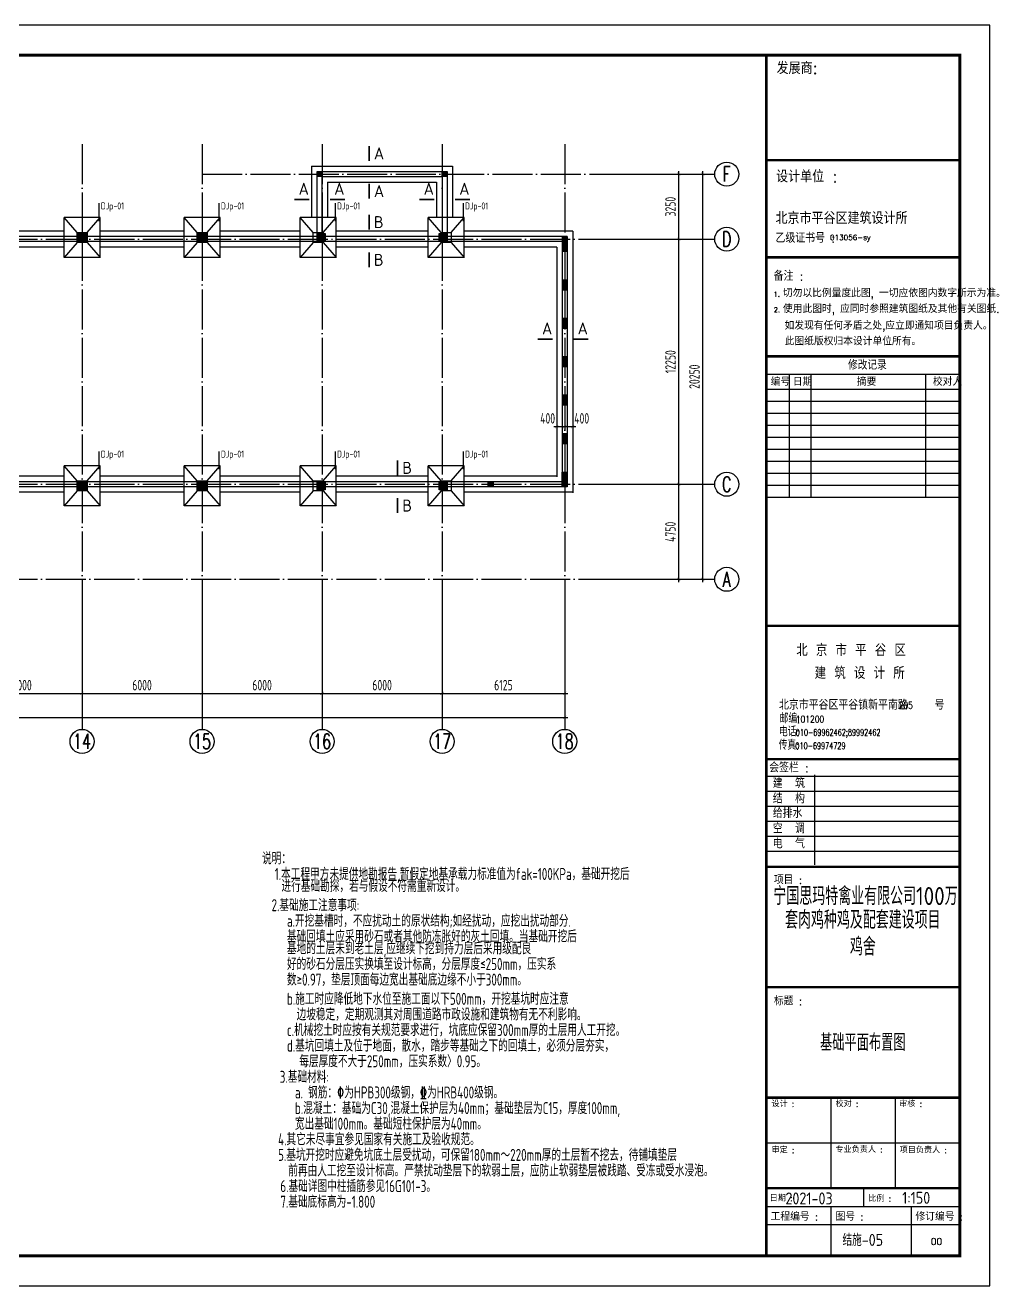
# Model space of a CAD drawing. Extents: x -159214 to 158333, y 7819 to 689505.
# Drawn here: x 110119 to 158333, y 322819 to 385819 of the extents above; entities that cross this region are included whole.
import ezdxf
from ezdxf.enums import TextEntityAlignment as Align

# ---------------------------------------------------------------- set-up
doc = ezdxf.new("R2010")
doc.units = 0
doc.header["$LTSCALE"] = 1000
doc.header["$PDMODE"] = 3
doc.linetypes.add('DOTE', pattern=[2.42, 2, -0.2, 0.02, -0.2])
doc.layers.get('0').update_dxf_attribs({"linetype": 'CONTINUOUS'})
doc.layers.get('Defpoints').update_dxf_attribs({"linetype": 'CONTINUOUS'})
for name, color, linetype in [('AXIS_TEXT', 3, 'CONTINUOUS'), ('d-一层结构平面', 4, 'CONTINUOUS'), ('d-轴线', 7, 'CONTINUOUS'), ('MOUNT', 3, 'CONTINUOUS'), ('PUB_DWGN', 7, 'CONTINUOUS'), ('PUB_TEXT', 7, 'CONTINUOUS'), ('PUB_TITLE', 4, 'CONTINUOUS'), ('TEXT', 7, 'CONTINUOUS'), ('邓-AXIS', 1, 'DOTE'), ('邓-AXIS_DIM', 3, 'CONTINUOUS'), ('邓-AXIS_NUM', 7, 'CONTINUOUS'), ('邓-BASE_SING', 7, 'CONTINUOUS'), ('邓-BASE_STR', 7, 'CONTINUOUS'), ('邓-BURY_NUM', 7, 'CONTINUOUS'), ('邓-COLU', 7, 'CONTINUOUS'), ('邓-COLU_HATCH', 8, 'CONTINUOUS'), ('邓-DIM', 3, 'CONTINUOUS'), ('邓-TEXT', 7, 'CONTINUOUS'), ('邓-THICK', 6, 'CONTINUOUS'), ('邓-WALL', 2, 'CONTINUOUS'), ('邓-WALL_BR', 2, 'CONTINUOUS')]:
    doc.layers.add(name, color=color, linetype=linetype)
doc.styles.add('-GBCBIGGBENOR', font='GBENOR.shx', dxfattribs={"bigfont": 'GBCBIG.shx'})
doc.styles.add('HZTXT', font='romans', dxfattribs={"bigfont": 'hztxt'})
doc.styles.add('title_font', font='GBENOR.shx', dxfattribs={"bigfont": 'GBCBIG.shx'})
doc.styles.add('TKHZ', font='simplex.shx', dxfattribs={"bigfont": 'hztxt.shx'})
doc.styles.add('TKHZ1', font='romant.shx', dxfattribs={"bigfont": 'hzst.shx'})
doc.styles.add('TSSD_Axis', font='complex.shx', dxfattribs={"width": 0.7, "bigfont": 'hztxt.shx'})
doc.styles.add('TSSD_Dimension', font='tssdeng.shx', dxfattribs={"width": 0.7, "bigfont": 'Hztxt.shx'})
doc.styles.add('TSSD_Label', font='tssdeng.shx', dxfattribs={"width": 0.7, "bigfont": 'Hztxt.shx'})
doc.styles.add('TSSD_NORM', font='tssdeng.shx', dxfattribs={"bigfont": 'hztxt.shx'})
doc.dimstyles.new('TSSD_150_150', dxfattribs={"dimtxt": 525, "dimasz": 150, "dimexe": 150, "dimexo": 375, "dimgap": 150, "dimtad": 1, "dimdec": 0, "dimzin": 0, "dimdsep": 46, "dimtxsty": 'TSSD_Dimension', "dimblk": 'ARCHTICK', "dimblk1": 'ARCHTICK', "dimblk2": 'ARCHTICK', "dimcen": 0, "dimdle": 150, "dimclrt": 7, "dimadec": 0, "dimazin": 0, "dimtfac": 1, "dimtdec": 0, "dimtix": 1, "dimtmove": 2, "dimatfit": 3, "dimfxl": 1, "dimtolj": 1, "dimtzin": 0, "dimarcsym": 0})

# ---------------------------------------------------------------- blocks, each defined once
blk = doc.blocks.new('结构A2+0.5')
at = {"layer": 'MOUNT', "color": 5, "linetype": 'Continuous'}
for p, q in [((122457, -61436), (122457, -1487)), ((122517, -61436), (122517, -1487)), ((122517, -6708), (132150, -6708)), ((122517, -6768), (132150, -6768)), ((122517, -11559), (132150, -11559)), ((122517, -11619), (132150, -11619)), ((122517, -16508), (132150, -16508)), ((122517, -16568), (132150, -16568)), ((122517, -29976), (132150, -29976)), ((122517, -30036), (132150, -30036)), ((122517, -36640), (132150, -36640)), ((122517, -36700), (132150, -36700)), ((122517, -42021), (132150, -42021)), ((122517, -42081), (132150, -42081)), ((132150, -48052), (122517, -48052)), ((132150, -48112), (122517, -48112)), ((132150, -53580), (122517, -53580)), ((132150, -53640), (122517, -53640)), ((132150, -58110), (122517, -58110)), ((132150, -58152), (122517, -58152)), ((132150, -59052), (122517, -59052))]:
    blk.add_line(p, q, dxfattribs=at)
at = {"layer": 'MOUNT', "color": 4, "linetype": 'Continuous'}
for p, q in [((122517, -17436), (132150, -17436)), ((122517, -18186), (132150, -18186))]:
    blk.add_line(p, q, dxfattribs=at)
at = {"layer": 'MOUNT', "color": 3, "linetype": 'Continuous'}
for p, q in [((123632, -23586), (123632, -17436)), ((124724, -23586), (124724, -17436)), ((130451, -23586), (130451, -17436)), ((122517, -18786), (132150, -18786)), ((122517, -19386), (132150, -19386)), ((122517, -19986), (132150, -19986)), ((122517, -20586), (132150, -20586)), ((122517, -21186), (132150, -21186)), ((122517, -21786), (132150, -21786)), ((122517, -22386), (132150, -22386)), ((122517, -22986), (132150, -22986)), ((122517, -23586), (132150, -23586))]:
    blk.add_line(p, q, dxfattribs=at)
at = {"layer": 'MOUNT', "color": 3}
for p, q in [((122517, -37531), (132150, -37531)), ((124888, -37471), (124888, -41961)), ((122517, -38281), (132150, -38281)), ((122517, -39031), (132150, -39031)), ((122517, -39781), (132150, -39781)), ((122517, -40531), (132150, -40531)), ((122517, -41281), (132150, -41281))]:
    blk.add_line(p, q, dxfattribs=at)
at = {"layer": 'MOUNT', "color": 2, "linetype": 'Continuous'}
for p, q in [((125728, -58110), (125728, -53640)), ((128939, -58110), (128939, -53640)), ((132150, -55875), (122517, -55875)), ((127334, -58152), (127334, -59052)), ((125728, -61436), (125728, -59052)), ((129740, -61436), (129740, -59052)), ((132150, -59960), (122517, -59960))]:
    blk.add_line(p, q, dxfattribs=at)
at = {"layer": 'PUB_TITLE'}
blk.add_lwpolyline([(0, -63000), (133650, -63000), (133650, 0), (0, 0)], close=True, dxfattribs=at)
at = {"layer": 'PUB_TITLE', "const_width": 150}
blk.add_lwpolyline([(3750, -61500), (132150, -61500), (132150, -1500), (3750, -1500)], close=True, dxfattribs=at)
at = {"layer": 'MOUNT', "color": 3, "style": 'TKHZ'}
for s, height, p in [('发展商:', 600, (122993, -2442)), ('设计单位 :', 600, (122971, -7856)), ('备注 :', 450, (122848, -12768)), ('切勿以比例量度此图, 一切应依图内数字所示为准。', 375, (123309, -13585)), ('1.', 240, (122848, -13569)), ('2.', 240, (122851, -14344)), ('使用此图时, 应同时参照建筑图纸及其他有关图纸.', 375, (123312, -14374)), (' 如发现有任何矛盾之处,应立即通知项目负责人。 ', 375, (123134, -15208)), (' 此图纸版权归本设计单位所有。', 375, (123140, -15990)), ('修改记录', 420, (126566, -17206)), ('编号', 375, (122698, -18014)), ('日期', 375, (123803, -18016)), ('摘要', 375, (127002, -18014)), ('校对人', 375, (130807, -18014)), ('北京市平谷区平谷镇新平南路    号', 450, (123113, -34203)), ('项目 :', 402.7, (122861, -42922)), ('标题 :', 402.7, (122861, -48981)), ('设计 :', 300, (122736, -54060)), ('校对 :', 300, (125943, -54060)), ('审核 :', 300, (129121, -54060)), ('审定 :', 300, (122743, -56368)), ('专业负责人 :', 300, (125934, -56341)), ('项目负责人 :', 300, (129146, -56368)), ('日期 :', 300, (122651, -58774)), ('比例 :', 300, (127574, -58792)), ('工程编号 :', 375, (122694, -59738)), ('图号 :', 375, (125944, -59738)), ('修订编号 :', 375, (129938, -59738))]:
    blk.add_text(s, height=height, dxfattribs=at).set_placement(p)
at = {"layer": 'MOUNT', "color": 2, "style": 'TKHZ'}
for s, height, p in [('北京市平谷区建筑设计所 ', 600, (122940, -9937)), ('会签栏 :', 450, (122620, -37336))]:
    blk.add_text(s, height=height, dxfattribs=at).set_placement(p)
at = {"layer": 'MOUNT', "color": 4}
for s, height, style, p in [('乙级证书号 :', 450, 'TKHZ', (122940, -10869)), ('013056-sy', 265.1, 'TKHZ', (125664, -10738)), ('北 京 市 平 谷 区', 600, 'TKHZ1', (123979, -31532)), ('建  筑', 450, 'TKHZ', (122802, -38117)), ('结  构', 450, 'TKHZ', (122802, -38885)), ('给排水', 450, 'TKHZ', (122802, -39615)), ('空  调', 450, 'TKHZ', (122802, -40380)), ('电  气', 450, 'TKHZ', (122802, -41135))]:
    blk.add_text(s, height=height, dxfattribs=dict(at, style=style)).set_placement(p)
at = {"layer": 'MOUNT', "color": 4, "style": 'TKHZ1'}
blk.add_text('建 筑 设 计 所', height=600, dxfattribs=at).set_placement((127147, -32670), align=Align.CENTER)
at = {"layer": 'MOUNT', "color": 3, "style": 'TKHZ'}
for s, height, width, p in [('205', 345, 0.8, (129095, -34162)), ('邮编:', 450, 0.72, (123148, -34880)), ('101200 ', 345, 0.8, (123955, -34853)), ('电话:', 450, 0.72, (123113, -35537)), ('010-69962462;89992462', 330, 0.72, (123950, -35507)), ('传真:', 450, 0.72, (123097, -36208)), ('010-69974729', 330, 0.72, (123933, -36179))]:
    blk.add_text(s, height=height, dxfattribs=dict(at, width=width)).set_placement(p)
at = {"layer": 'MOUNT', "color": 4, "style": 'HZTXT'}
blk.add_attdef('00', (130703, -60956), '', height=330, dxfattribs=at)
at = {"layer": 'PUB_DWGN', "style": 'title_font'}
blk.add_text('宁国思玛特禽业有限公司100万', height=900, dxfattribs=at).set_placement((122834, -43972))
for tag, height, p in [('工程名称1', 900, (127304, -45157)), ('工程名称2', 900, (127304, -46498)), ('图号', 600, (127304, -61007))]:
    blk.add_attdef(tag, text='', height=height, dxfattribs=at).set_placement(p, align=Align.CENTER)
at = {"layer": 'PUB_TEXT', "style": '-GBCBIGGBENOR'}
for tag, height, p in [('图名1', 849, (127304, -51263)), ('图名2', 849, (127373, -52205)), ('日期', 600, (124615, -58935)), ('比例', 600, (129973, -58904))]:
    blk.add_attdef(tag, text='', height=height, dxfattribs=at).set_placement(p, align=Align.CENTER)
blk = doc.blocks.new('ts_axno')
at = {"color": 0, "linetype": 'ByBlock', "lineweight": -2}
blk.add_circle((0, 0), 0.5, dxfattribs=at)
at = {"color": 0, "linetype": 'ByBlock', "lineweight": -2, "style": 'TSSD_Axis', "width": 0.7}
blk.add_attdef('A', text='', height=0.6, dxfattribs=at).set_placement((0, 0), align=Align.MIDDLE_CENTER)
blk = doc.blocks.new('_ArchTick')
at = {"color": 0, "linetype": 'ByBlock', "const_width": 0.1}
blk.add_lwpolyline([(-0.53, -0.53), (0.53, 0.53)], dxfattribs=at)
blk = doc.blocks.new('*D142')
at = {"layer": 'Defpoints', "color": 0}
for p in [(69325, -18500), (75325, -18500), (75325, -22700)]:
    blk.add_point(p, dxfattribs=at)
at = {"layer": '邓-AXIS_DIM', "color": 0, "lineweight": -2}
for p, q in [((69325, -18875), (69325, -22850)), ((75325, -18875), (75325, -22850)), ((69175, -22700), (75475, -22700))]:
    blk.add_line(p, q, dxfattribs=at)
at = {"layer": '邓-AXIS_DIM', "color": 0, "lineweight": -2, "xscale": 150, "yscale": 150, "zscale": 150, "rotation": 180}
blk.add_blockref('_ArchTick', (69325, -22700), dxfattribs=at)
at = {"layer": '邓-AXIS_DIM', "color": 0, "lineweight": -2, "xscale": 150, "yscale": 150, "zscale": 150}
blk.add_blockref('_ArchTick', (75325, -22700), dxfattribs=at)
at = {"layer": '邓-AXIS_DIM', "color": 7, "insert": (72325, -22287.5), "char_height": 525, "attachment_point": 5, "style": 'TSSD_Dimension'}
blk.add_mtext('\\A1;6000', dxfattribs=at)
blk = doc.blocks.new('*D143')
at = {"layer": 'Defpoints', "color": 0}
for p in [(75325, -18500), (81325, -18500), (81325, -22700)]:
    blk.add_point(p, dxfattribs=at)
at = {"layer": '邓-AXIS_DIM', "color": 0, "lineweight": -2}
for p, q in [((75325, -18875), (75325, -22850)), ((81325, -18875), (81325, -22850)), ((75175, -22700), (81475, -22700))]:
    blk.add_line(p, q, dxfattribs=at)
at = {"layer": '邓-AXIS_DIM', "color": 0, "lineweight": -2, "xscale": 150, "yscale": 150, "zscale": 150, "rotation": 180}
blk.add_blockref('_ArchTick', (75325, -22700), dxfattribs=at)
at = {"layer": '邓-AXIS_DIM', "color": 0, "lineweight": -2, "xscale": 150, "yscale": 150, "zscale": 150}
blk.add_blockref('_ArchTick', (81325, -22700), dxfattribs=at)
at = {"layer": '邓-AXIS_DIM', "color": 7, "insert": (78325, -22287.5), "char_height": 525, "attachment_point": 5, "style": 'TSSD_Dimension'}
blk.add_mtext('\\A1;6000', dxfattribs=at)
blk = doc.blocks.new('*D144')
at = {"layer": 'Defpoints', "color": 0}
for p in [(81325, -18500), (87325, -18500), (87325, -22700)]:
    blk.add_point(p, dxfattribs=at)
at = {"layer": '邓-AXIS_DIM', "color": 0, "lineweight": -2}
for p, q in [((81325, -18875), (81325, -22850)), ((87325, -18875), (87325, -22850)), ((81175, -22700), (87475, -22700))]:
    blk.add_line(p, q, dxfattribs=at)
at = {"layer": '邓-AXIS_DIM', "color": 0, "lineweight": -2, "xscale": 150, "yscale": 150, "zscale": 150, "rotation": 180}
blk.add_blockref('_ArchTick', (81325, -22700), dxfattribs=at)
at = {"layer": '邓-AXIS_DIM', "color": 0, "lineweight": -2, "xscale": 150, "yscale": 150, "zscale": 150}
blk.add_blockref('_ArchTick', (87325, -22700), dxfattribs=at)
at = {"layer": '邓-AXIS_DIM', "color": 7, "insert": (84325, -22287.5), "char_height": 525, "attachment_point": 5, "style": 'TSSD_Dimension'}
blk.add_mtext('\\A1;6000', dxfattribs=at)
blk = doc.blocks.new('*D145')
at = {"layer": 'Defpoints', "color": 0}
for p in [(87325, -18500), (93325, -18500), (93325, -22700)]:
    blk.add_point(p, dxfattribs=at)
at = {"layer": '邓-AXIS_DIM', "color": 0, "lineweight": -2}
for p, q in [((87325, -18875), (87325, -22850)), ((93325, -18875), (93325, -22850)), ((87175, -22700), (93475, -22700))]:
    blk.add_line(p, q, dxfattribs=at)
at = {"layer": '邓-AXIS_DIM', "color": 0, "lineweight": -2, "xscale": 150, "yscale": 150, "zscale": 150, "rotation": 180}
blk.add_blockref('_ArchTick', (87325, -22700), dxfattribs=at)
at = {"layer": '邓-AXIS_DIM', "color": 0, "lineweight": -2, "xscale": 150, "yscale": 150, "zscale": 150}
blk.add_blockref('_ArchTick', (93325, -22700), dxfattribs=at)
at = {"layer": '邓-AXIS_DIM', "color": 7, "insert": (90325, -22287.5), "char_height": 525, "attachment_point": 5, "style": 'TSSD_Dimension'}
blk.add_mtext('\\A1;6000', dxfattribs=at)
blk = doc.blocks.new('*D146')
at = {"layer": 'Defpoints', "color": 0}
for p in [(93325, -18500), (99450, -18500), (99450, -22700)]:
    blk.add_point(p, dxfattribs=at)
at = {"layer": '邓-AXIS_DIM', "color": 0, "lineweight": -2}
for p, q in [((93325, -18875), (93325, -22850)), ((99450, -18875), (99450, -22850)), ((93175, -22700), (99600, -22700))]:
    blk.add_line(p, q, dxfattribs=at)
at = {"layer": '邓-AXIS_DIM', "color": 0, "lineweight": -2, "xscale": 150, "yscale": 150, "zscale": 150, "rotation": 180}
blk.add_blockref('_ArchTick', (93325, -22700), dxfattribs=at)
at = {"layer": '邓-AXIS_DIM', "color": 0, "lineweight": -2, "xscale": 150, "yscale": 150, "zscale": 150}
blk.add_blockref('_ArchTick', (99450, -22700), dxfattribs=at)
at = {"layer": '邓-AXIS_DIM', "color": 7, "insert": (96387.5, -22287.5), "char_height": 525, "attachment_point": 5, "style": 'TSSD_Dimension'}
blk.add_mtext('\\A1;6125', dxfattribs=at)
blk = doc.blocks.new('*D147')
at = {"layer": 'Defpoints', "color": 0}
for p in [(0, -18500), (99450, -18500), (99450, -23900)]:
    blk.add_point(p, dxfattribs=at)
at = {"layer": '邓-AXIS_DIM', "color": 0, "lineweight": -2}
for p, q in [((0, -18875), (0, -24050)), ((99450, -18875), (99450, -24050)), ((-150, -23900), (99600, -23900))]:
    blk.add_line(p, q, dxfattribs=at)
at = {"layer": '邓-AXIS_DIM', "color": 0, "lineweight": -2, "xscale": 150, "yscale": 150, "zscale": 150, "rotation": 180}
blk.add_blockref('_ArchTick', (0, -23900), dxfattribs=at)
at = {"layer": '邓-AXIS_DIM', "color": 0, "lineweight": -2, "xscale": 150, "yscale": 150, "zscale": 150}
blk.add_blockref('_ArchTick', (99450, -23900), dxfattribs=at)
at = {"layer": '邓-AXIS_DIM', "color": 7, "insert": (49725, -23487.5), "char_height": 525, "attachment_point": 5, "style": 'TSSD_Dimension'}
blk.add_mtext('\\A1;99450', dxfattribs=at)
blk = doc.blocks.new('*D161')
at = {"layer": 'Defpoints', "color": 0}
for p in [(100950, -12250), (105150, -12250), (100871, -17000)]:
    blk.add_point(p, dxfattribs=at)
at = {"layer": '邓-AXIS_DIM', "color": 0, "lineweight": -2}
for p, q in [((101325, -12250), (105300, -12250)), ((105150, -17150), (105150, -12100)), ((101246, -17000), (105300, -17000))]:
    blk.add_line(p, q, dxfattribs=at)
at = {"layer": '邓-AXIS_DIM', "color": 0, "lineweight": -2, "xscale": 150, "yscale": 150, "zscale": 150}
for p, rotation in [((105150, -12250), 90), ((105150, -17000), 270)]:
    blk.add_blockref('_ArchTick', p, dxfattribs=dict(at, rotation=rotation))
at = {"layer": '邓-AXIS_DIM', "color": 7, "insert": (104738, -14625), "char_height": 525, "attachment_point": 5, "rotation": 90, "style": 'TSSD_Dimension'}
blk.add_mtext('\\A1;4750', dxfattribs=at)
blk = doc.blocks.new('*D162')
at = {"layer": 'Defpoints', "color": 0}
for p in [(100950, 0), (105150, 0), (100950, -12250)]:
    blk.add_point(p, dxfattribs=at)
at = {"layer": '邓-AXIS_DIM', "color": 0, "lineweight": -2}
for p, q in [((105150, -12400), (105150, 150)), ((101325, 0), (105300, 0)), ((101325, -12250), (105300, -12250))]:
    blk.add_line(p, q, dxfattribs=at)
at = {"layer": '邓-AXIS_DIM', "color": 0, "lineweight": -2, "xscale": 150, "yscale": 150, "zscale": 150}
for p, rotation in [((105150, 0), 90), ((105150, -12250), 270)]:
    blk.add_blockref('_ArchTick', p, dxfattribs=dict(at, rotation=rotation))
at = {"layer": '邓-AXIS_DIM', "color": 7, "insert": (104737.5, -6125), "char_height": 525, "attachment_point": 5, "rotation": 90, "style": 'TSSD_Dimension'}
blk.add_mtext('\\A1;12250', dxfattribs=at)
blk = doc.blocks.new('*D163')
at = {"layer": 'Defpoints', "color": 0}
for p in [(100950, 3250), (105150, 3250), (100950, 0)]:
    blk.add_point(p, dxfattribs=at)
at = {"layer": '邓-AXIS_DIM', "color": 0, "lineweight": -2}
for p, q in [((101325, 3250), (105300, 3250)), ((105150, -150), (105150, 3400)), ((101325, 0), (105300, 0))]:
    blk.add_line(p, q, dxfattribs=at)
at = {"layer": '邓-AXIS_DIM', "color": 0, "lineweight": -2, "xscale": 150, "yscale": 150, "zscale": 150}
for p, rotation in [((105150, 3250), 90), ((105150, 0), 270)]:
    blk.add_blockref('_ArchTick', p, dxfattribs=dict(at, rotation=rotation))
at = {"layer": '邓-AXIS_DIM', "color": 7, "insert": (104737.5, 1625), "char_height": 525, "attachment_point": 5, "rotation": 90, "style": 'TSSD_Dimension'}
blk.add_mtext('\\A1;3250', dxfattribs=at)
blk = doc.blocks.new('*D164')
at = {"layer": 'Defpoints', "color": 0}
for p in [(100950, 3250), (106350, 3250), (100950, -17000)]:
    blk.add_point(p, dxfattribs=at)
at = {"layer": '邓-AXIS_DIM', "color": 0, "lineweight": -2}
for p, q in [((101325, 3250), (106500, 3250)), ((106350, -17150), (106350, 3400)), ((101325, -17000), (106500, -17000))]:
    blk.add_line(p, q, dxfattribs=at)
at = {"layer": '邓-AXIS_DIM', "color": 0, "lineweight": -2, "xscale": 150, "yscale": 150, "zscale": 150}
for p, rotation in [((106350, 3250), 90), ((106350, -17000), 270)]:
    blk.add_blockref('_ArchTick', p, dxfattribs=dict(at, rotation=rotation))
at = {"layer": '邓-AXIS_DIM', "color": 7, "insert": (105937.5, -6875), "char_height": 525, "attachment_point": 5, "rotation": 90, "style": 'TSSD_Dimension'}
blk.add_mtext('\\A1;20250', dxfattribs=at)
blk = doc.blocks.new('蛋种鸡舍一层结构')
at = {"layer": '邓-COLU_HATCH'}
for points in [[(87075, 3375), (87325, 3375), (87325, 3125), (87075, 3125)], [(93325, 3375), (93575, 3375), (93575, 3125), (93325, 3125)], [(2875, -605), (3125, -605), (3125, 125), (2875, 125)], [(9475, 275), (9875, 275), (9875, -125), (9475, -125)], [(15125, 280), (15525, 280), (15525, -120), (15125, -120)], [(21125, 275), (21525, 275), (21525, -125), (21125, -125)], [(27125, 275), (27525, 275), (27525, -125), (27125, -125)], [(33125, 275), (33525, 275), (33525, -125), (33125, -125)], [(39125, 275), (39525, 275), (39525, -125), (39125, -125)], [(45125, 275), (45525, 275), (45525, -125), (45125, -125)], [(51125, 275), (51525, 275), (51525, -125), (51125, -125)], [(57125, 275), (57525, 275), (57525, -125), (57125, -125)], [(63125, 275), (63525, 275), (63525, -125), (63125, -125)], [(69125, 275), (69525, 275), (69525, -125), (69125, -125)], [(75125, 275), (75525, 275), (75525, -125), (75125, -125)], [(81125, 275), (81525, 275), (81525, -125), (81125, -125)], [(87075, 275), (87475, 275), (87475, -125), (87075, -125)], [(93175, 275), (93575, 275), (93575, -125), (93175, -125)], [(99325, -605), (99575, -605), (99575, 125), (99325, 125)], [(99325, -605), (99575, -605), (99575, 125), (99325, 125)], [(99325, -2525), (99575, -2525), (99575, -2045), (99325, -2045)], [(99325, -2525), (99575, -2525), (99575, -2045), (99325, -2045)], [(99325, -4445), (99575, -4445), (99575, -3965), (99325, -3965)], [(99325, -4445), (99575, -4445), (99575, -3965), (99325, -3965)], [(2875, -6365), (3125, -6365), (3125, -5885), (2875, -5885)], [(99325, -6365), (99575, -6365), (99575, -5885), (99325, -5885)], [(99325, -6365), (99575, -6365), (99575, -5885), (99325, -5885)], [(99325, -8285), (99575, -8285), (99575, -7805), (99325, -7805)], [(99325, -8285), (99575, -8285), (99575, -7805), (99325, -7805)], [(99325, -10205), (99575, -10205), (99575, -9725), (99325, -9725)], [(99325, -10205), (99575, -10205), (99575, -9725), (99325, -9725)], [(2875, -11645), (3125, -11645), (3125, -12375), (2875, -12375)], [(99325, -11645), (99575, -11645), (99575, -12375), (99325, -12375)], [(99325, -11645), (99575, -11645), (99575, -12375), (99325, -12375)], [(9475, -12125), (9875, -12125), (9875, -12525), (9475, -12525)], [(15125, -12125), (15525, -12125), (15525, -12525), (15125, -12525)], [(21125, -12125), (21525, -12125), (21525, -12525), (21125, -12525)], [(27125, -12125), (27525, -12125), (27525, -12525), (27125, -12525)], [(33125, -12125), (33525, -12125), (33525, -12525), (33125, -12525)], [(39125, -12125), (39525, -12125), (39525, -12525), (39125, -12525)], [(45125, -12125), (45525, -12125), (45525, -12525), (45125, -12525)], [(51125, -12125), (51525, -12125), (51525, -12525), (51125, -12525)], [(57125, -12125), (57525, -12125), (57525, -12525), (57125, -12525)], [(63125, -12125), (63525, -12125), (63525, -12525), (63125, -12525)], [(69125, -12125), (69525, -12125), (69525, -12525), (69125, -12525)], [(75125, -12125), (75525, -12125), (75525, -12525), (75125, -12525)], [(81125, -12125), (81525, -12125), (81525, -12525), (81125, -12525)], [(87075, -12125), (87475, -12125), (87475, -12525), (87075, -12525)], [(93175, -12125), (93575, -12125), (93575, -12525), (93175, -12525)], [(2875, -16875), (3125, -16875), (3125, -17125), (2875, -17125)], [(5775, -16875), (6225, -16875), (6225, -17125), (5775, -17125)], [(9625, -16875), (9875, -16875), (9875, -17125), (9625, -17125)], [(9625, -16875), (9875, -16875), (9875, -17125), (9625, -17125)]]:
    blk.add_hatch(color=256, dxfattribs=at).paths.add_polyline_path(points)
at = {"layer": '邓-COLU'}
for points in [[(87075, 3375), (87325, 3375), (87325, 3125), (87075, 3125)], [(93325, 3375), (93575, 3375), (93575, 3125), (93325, 3125)], [(2875, -605), (3125, -605), (3125, 125), (2875, 125)], [(9475, 275), (9875, 275), (9875, -125), (9475, -125)], [(15125, 280), (15525, 280), (15525, -120), (15125, -120)], [(27125, 275), (27525, 275), (27525, -125), (27125, -125)], [(33125, 275), (33525, 275), (33525, -125), (33125, -125)], [(39125, 275), (39525, 275), (39525, -125), (39125, -125)], [(45125, 275), (45525, 275), (45525, -125), (45125, -125)], [(51125, 275), (51525, 275), (51525, -125), (51125, -125)], [(57125, 275), (57525, 275), (57525, -125), (57125, -125)], [(63125, 275), (63525, 275), (63525, -125), (63125, -125)], [(69125, 275), (69525, 275), (69525, -125), (69125, -125)], [(75125, 275), (75525, 275), (75525, -125), (75125, -125)], [(81125, 275), (81525, 275), (81525, -125), (81125, -125)], [(87075, 275), (87475, 275), (87475, -125), (87075, -125)], [(93175, 275), (93575, 275), (93575, -125), (93175, -125)], [(99325, -605), (99575, -605), (99575, 125), (99325, 125)], [(99325, -2525), (99575, -2525), (99575, -2045), (99325, -2045)], [(99325, -4445), (99575, -4445), (99575, -3965), (99325, -3965)], [(2875, -6365), (3125, -6365), (3125, -5885), (2875, -5885)], [(99325, -6365), (99575, -6365), (99575, -5885), (99325, -5885)], [(99325, -8285), (99575, -8285), (99575, -7805), (99325, -7805)], [(99325, -10205), (99575, -10205), (99575, -9725), (99325, -9725)], [(2875, -11645), (3125, -11645), (3125, -12375), (2875, -12375)], [(99325, -11645), (99575, -11645), (99575, -12375), (99325, -12375)], [(9475, -12125), (9875, -12125), (9875, -12525), (9475, -12525)], [(15125, -12125), (15525, -12125), (15525, -12525), (15125, -12525)], [(27125, -12125), (27525, -12125), (27525, -12525), (27125, -12525)], [(33125, -12125), (33525, -12125), (33525, -12525), (33125, -12525)], [(39125, -12125), (39525, -12125), (39525, -12525), (39125, -12525)], [(45125, -12125), (45525, -12125), (45525, -12525), (45125, -12525)], [(51125, -12125), (51525, -12125), (51525, -12525), (51125, -12525)], [(57125, -12125), (57525, -12125), (57525, -12525), (57125, -12525)], [(63125, -12125), (63525, -12125), (63525, -12525), (63125, -12525)], [(69125, -12125), (69525, -12125), (69525, -12525), (69125, -12525)], [(75125, -12125), (75525, -12125), (75525, -12525), (75125, -12525)], [(81125, -12125), (81525, -12125), (81525, -12525), (81125, -12525)], [(87075, -12125), (87475, -12125), (87475, -12525), (87075, -12525)], [(93175, -12125), (93575, -12125), (93575, -12525), (93175, -12525)], [(2875, -16875), (3125, -16875), (3125, -17125), (2875, -17125)], [(5775, -16875), (6225, -16875), (6225, -17125), (5775, -17125)], [(9625, -16875), (9875, -16875), (9875, -17125), (9625, -17125)]]:
    blk.add_lwpolyline(points, close=True, dxfattribs=at)
at = {"layer": '邓-COLU', "elevation": 0}
for points in [[(21125, 275), (21525, 275), (21525, -125), (21125, -125)], [(21125, -12125), (21525, -12125), (21525, -12525), (21125, -12525)]]:
    blk.add_lwpolyline(points, close=True, dxfattribs=at)
blk = doc.blocks.new('JC3')
at = {"layer": '邓-BASE_SING'}
blk.add_line((846, 1718), (846, 825), dxfattribs=at)
at = {"layer": '邓-TEXT'}
for p, q in [((-900, -1000), (-900, 1000)), ((900, 1000), (-900, 1000)), ((-250, 250), (-900, 1000)), ((250, 250), (900, 1000)), ((900, -1000), (900, 1000)), ((-250, -250), (-900, -1000)), ((250, -250), (900, -1000)), ((900, -1000), (-900, -1000))]:
    blk.add_line(p, q, dxfattribs=at)
blk.add_lwpolyline([(-250, -250), (-250, 250), (250, 250), (250, -250)], close=True, dxfattribs=at)
at = {"layer": '邓-BASE_SING', "style": 'TSSD_NORM', "width": 0.7}
blk.add_text('DJ\x8ep\x8f-01', height=350, dxfattribs=at).set_placement((943, 1410))
blk = doc.blocks.new('基础布置')
at = {"layer": '邓-COLU_HATCH'}
blk.add_hatch(color=256, dxfattribs=at).paths.add_polyline_path([(92625, -13875), (92875, -13875), (92875, -14125), (92625, -14125)])
at = {"layer": '邓-BASE_STR'}
for p, q in [((83800, 1900), (83800, -675)), ((83800, 1900), (90850, 1900)), ((90850, 1900), (90850, -675)), ((84600, 1100), (84600, -675)), ((84600, 1100), (90050, 1100)), ((90050, 1100), (90050, -675)), ((71425, -1350), (67225, -1350)), ((77425, -1350), (73225, -1350)), ((83225, -1350), (79225, -1350)), ((89625, -1350), (85025, -1350)), ((96850, -1350), (91425, -1350)), ((96850, -1350), (96850, -14422)), ((71425, -2150), (67225, -2150)), ((77425, -2150), (73225, -2150)), ((83225, -2150), (79225, -2150)), ((89625, -2150), (85025, -2150)), ((96050, -2150), (91425, -2150)), ((96050, -2150), (96050, -13622)), ((71425, -13600), (67225, -13600)), ((77425, -13600), (73225, -13600)), ((83225, -13600), (79225, -13600)), ((89625, -13600), (85025, -13600)), ((96050, -13600), (91425, -13600)), ((71425, -14400), (67225, -14400)), ((77425, -14400), (73225, -14400)), ((83225, -14400), (79225, -14400)), ((89625, -14400), (85025, -14400)), ((96850, -14400), (91425, -14400))]:
    blk.add_line(p, q, dxfattribs=at)
at = {"layer": '邓-COLU', "elevation": 0}
blk.add_lwpolyline([(92625, -13875), (92875, -13875), (92875, -14125), (92625, -14125)], close=True, dxfattribs=at)
at = {"layer": '邓-DIM'}
blk.add_line((84075, -1875), (84325, -1875), dxfattribs=at)
at = {"layer": '邓-WALL'}
for p, q in [((84075, -1575), (84075, 1625)), ((84075, 1625), (90575, 1625)), ((84325, -1875), (84325, 1375)), ((84325, 1375), (90325, 1375)), ((90325, 1375), (90325, -1625)), ((90575, 1625), (90575, -1625)), ((90575, -1875), (90325, -1875)), ((96325, -1625), (96325, -13875)), ((96575, -1625), (96325, -1625)), ((96575, -1625), (96575, -14125)), ((96575, -14125), (96325, -14125))]:
    blk.add_line(p, q, dxfattribs=at)
at = {"layer": '邓-WALL_BR'}
for p, q in [((84075, -1875), (21125, -1875)), ((84025, -1625), (21375, -1625)), ((90325, -1625), (84325, -1625)), ((90325, -1875), (84325, -1875)), ((96325, -1625), (90575, -1625)), ((96325, -1875), (90575, -1875)), ((96325, -13875), (21125, -13875)), ((96325, -14125), (21375, -14125))]:
    blk.add_line(p, q, dxfattribs=at)
at = {"layer": 'AXIS_TEXT'}
for p in [(72325, -1675), (78325, -1675), (84125, -1675), (90525, -1675), (72325, -14075), (78325, -14075), (84125, -14075), (90525, -14075)]:
    blk.add_blockref('JC3', p, dxfattribs=at)
at = {"layer": 'd-一层结构平面'}
blk.add_blockref('蛋种鸡舍一层结构', (-3000, -1750), dxfattribs=at)
blk = doc.blocks.new('*D282')
at = {"layer": 'Defpoints', "color": 0}
for p in [(136684, 366706), (137084, 366706), (137084, 365757)]:
    blk.add_point(p, dxfattribs=at)
at = {"layer": '邓-DIM', "color": 0, "lineweight": -2}
for p, q in [((136684, 366331), (136684, 365607)), ((137084, 366331), (137084, 365607)), ((136534, 365757), (137234, 365757))]:
    blk.add_line(p, q, dxfattribs=at)
at = {"layer": '邓-DIM', "color": 0, "lineweight": -2, "xscale": 150, "yscale": 150, "zscale": 150, "rotation": 180}
blk.add_blockref('_ArchTick', (136684, 365757), dxfattribs=at)
at = {"layer": '邓-DIM', "color": 0, "lineweight": -2, "xscale": 150, "yscale": 150, "zscale": 150}
blk.add_blockref('_ArchTick', (137084, 365757), dxfattribs=at)
at = {"layer": '邓-DIM', "color": 7, "insert": (136232, 366170), "char_height": 525, "attachment_point": 5, "style": 'TSSD_Dimension'}
blk.add_mtext('\\A1;400', dxfattribs=at)
blk = doc.blocks.new('*D283')
at = {"layer": 'Defpoints', "color": 0}
for p in [(137084, 366706), (137484, 366706), (137484, 365757)]:
    blk.add_point(p, dxfattribs=at)
at = {"layer": '邓-DIM', "color": 0, "lineweight": -2}
for p, q in [((137084, 366331), (137084, 365607)), ((137484, 366331), (137484, 365607)), ((136934, 365757), (137634, 365757))]:
    blk.add_line(p, q, dxfattribs=at)
at = {"layer": '邓-DIM', "color": 0, "lineweight": -2, "xscale": 150, "yscale": 150, "zscale": 150, "rotation": 180}
blk.add_blockref('_ArchTick', (137084, 365757), dxfattribs=at)
at = {"layer": '邓-DIM', "color": 0, "lineweight": -2, "xscale": 150, "yscale": 150, "zscale": 150}
blk.add_blockref('_ArchTick', (137484, 365757), dxfattribs=at)
at = {"layer": '邓-DIM', "color": 7, "insert": (137935, 366170), "char_height": 525, "attachment_point": 5, "style": 'TSSD_Dimension'}
blk.add_mtext('\\A1;400', dxfattribs=at)
blk = doc.blocks.new('基础说明')
at = {"layer": 'TEXT', "style": 'TSSD_Label', "width": 0.7}
for s, p in [('说明：', (1483947, 235021)), ('  1.本工程甲方未提供地勘报告,暂假定地基承载力标准值为fak=100KPa，基础开挖后', (1484030, 234501)), ('  2.基础施工注意事项:', (1483924, 233461)), ('a.开挖基槽时，不应扰动土的原状结构;如经扰动，应挖出扰动部分.', (1484777, 232941)), ('基础回填土应采用砂石或者其他防冻胀好的灰土回填。当基础开挖后', (1484777, 232421)), ('b.施工时应降低地下水位至施工面以下500mm，开挖基坑时应注意', (1484777, 230341)), ('边坡稳定，定期观测其对周围道路市政设施和建筑物有无不利影响。', (1485099, 229821)), ('c.机械挖土时应按有关规范要求进行，坑底应保留300mm厚的土层用人工开挖。', (1484777, 229301)), ('d.基坑回填土及位于地面，散水，踏步等基础之下的回填土，必须分层夯实，', (1484777, 228781)), ('每层厚度不大于250mm，压实系数〉0.95。', (1485188, 228261)), ('3.基础材料:', (1484538, 227741)), ('a. 钢筋：\x82为HPB300级钢，\x84为HRB400级钢。', (1485044, 227221)), ('b.混凝土：基础为C30,混凝土保护层为40mm；基础垫层为C15，厚度100mm,', (1485044, 226701)), ('宽出基础100mm。基础短柱保护层为40mm。', (1485044, 226181)), ('4.其它未尽事宜参见国家有关施工及验收规范。', (1484482, 225661)), ('5.基坑开挖时应避免坑底土层受扰动，可保留180mm～220mm厚的土层暂不挖去，待铺填垫层', (1484482, 225141)), ('前再由人工挖至设计标高。严禁扰动垫层下的软弱土层，应防止软弱垫层被践踏、受冻或受水浸泡。', (1484821, 224621)), ('6.基础详图中柱插筋参见16G101-3。', (1484557, 224101)), ('7.基础底标高为-1.800', (1484557, 223581))]:
    blk.add_text(s, height=400, dxfattribs=at).set_placement(p)
for s, p in [('进行基础勘探，若与假设不符需重新设计。', (1484594, 233981)), ('基地的土层未到老土层,应继续下挖到持力层后采用级配良', (1484777, 231901)), ('好的砂石分层压实换填至设计标高，分层厚度≤250mm，压实系', (1484777, 231381)), ('数≥0.97，垫层顶面每边宽出基础底边缘不小于300mm。', (1484777, 230861))]:
    blk.add_text(s, height=400, dxfattribs=at).set_placement(p, align=Align.BOTTOM_LEFT)
blk = doc.blocks.new('办公附属轴线')
at = {"layer": '邓-AXIS'}
for p, q in [((75325, 4750, 0), (75325, -18500, 0)), ((81325, 4750, 0), (81325, -18500, 0)), ((87325, 4750, 0), (87325, -18500, 0)), ((93325, 4750, 0), (93325, -18500, 0)), ((99450, 4750, 0), (99450, -18500, 0)), ((81325, 3250), (100950, 3250)), ((-1500, 0), (100950, 0)), ((-1500, -12250), (100950, -12250)), ((-1500, -17000), (100950, -17000))]:
    blk.add_line(p, q, dxfattribs=at)
at = {"layer": '邓-AXIS_NUM'}
for p, q in [((100950, 3250), (106950, 3250)), ((100950, 0), (106950, 0)), ((100950, -12250), (106950, -12250)), ((100950, -17000), (106950, -17000)), ((75325, -18500), (75325, -24500)), ((81325, -18500), (81325, -24500)), ((87325, -18500), (87325, -24500)), ((93325, -18500), (93325, -24500)), ((99450, -18500), (99450, -24500))]:
    blk.add_line(p, q, dxfattribs=at)
ref = blk.add_blockref('ts_axno', (107550, 3250), dxfattribs=dict(at, xscale=1200, yscale=1200, zscale=1200))
ref.add_attrib('F', 'F', dxfattribs={"height": 750, "style": 'TSSD_Axis', "width": 0.7}).set_placement((107550, 3250), align=Align.MIDDLE_CENTER)
ref = blk.add_blockref('ts_axno', (107550, 0), dxfattribs=dict(at, xscale=1200, yscale=1200, zscale=1200))
ref.add_attrib('D', 'D', dxfattribs={"height": 750, "style": 'TSSD_Axis', "width": 0.7}).set_placement((107550, 0), align=Align.MIDDLE_CENTER)
ref = blk.add_blockref('ts_axno', (107550, -12250), dxfattribs=dict(at, xscale=1200, yscale=1200, zscale=1200))
ref.add_attrib('C', 'C', dxfattribs={"height": 750, "style": 'TSSD_Axis', "width": 0.7}).set_placement((107550, -12250), align=Align.MIDDLE_CENTER)
ref = blk.add_blockref('ts_axno', (107550, -17000), dxfattribs=dict(at, xscale=1200, yscale=1200, zscale=1200))
ref.add_attrib('A', 'A', dxfattribs={"height": 750, "style": 'TSSD_Axis', "width": 0.7}).set_placement((107550, -17000), align=Align.MIDDLE_CENTER)
ref = blk.add_blockref('ts_axno', (75325, -25100), dxfattribs=dict(at, xscale=1200, yscale=1200, zscale=1200))
ref.add_attrib('14', '14', dxfattribs={"height": 750, "style": 'TSSD_Axis', "width": 0.7}).set_placement((75325, -25100), align=Align.MIDDLE_CENTER)
ref = blk.add_blockref('ts_axno', (81325, -25100), dxfattribs=dict(at, xscale=1200, yscale=1200, zscale=1200))
ref.add_attrib('15', '15', dxfattribs={"height": 750, "style": 'TSSD_Axis', "width": 0.7}).set_placement((81325, -25100), align=Align.MIDDLE_CENTER)
ref = blk.add_blockref('ts_axno', (87325, -25100), dxfattribs=dict(at, xscale=1200, yscale=1200, zscale=1200))
ref.add_attrib('16', '16', dxfattribs={"height": 750, "style": 'TSSD_Axis', "width": 0.7}).set_placement((87325, -25100), align=Align.MIDDLE_CENTER)
ref = blk.add_blockref('ts_axno', (93325, -25100), dxfattribs=dict(at, xscale=1200, yscale=1200, zscale=1200))
ref.add_attrib('17', '17', dxfattribs={"height": 750, "style": 'TSSD_Axis', "width": 0.7}).set_placement((93325, -25100), align=Align.MIDDLE_CENTER)
ref = blk.add_blockref('ts_axno', (99450, -25100), dxfattribs=dict(at, xscale=1200, yscale=1200, zscale=1200))
ref.add_attrib('18', '18', dxfattribs={"height": 750, "style": 'TSSD_Axis', "width": 0.7}).set_placement((99450, -25100), align=Align.MIDDLE_CENTER)
at = {"layer": '邓-AXIS_DIM'}
for base, p1, p2, angle, picture, middle in [((105150, 3250), (100950, 0), (100950, 3250), 270, '*D163', (104737.5, 1625)), ((106350, 3250), (100950, -17000), (100950, 3250), 270, '*D164', (105937.5, -6875)), ((105150, 0), (100950, -12250), (100950, 0), 270, '*D162', (104737.5, -6125)), ((105150, -12250), (100871.2, -17000), (100950, -12250), 270, '*D161', (104737.5, -14625)), ((99450, -23900), (0, -18500), (99450, -18500), 180, '*D147', (49725, -23487.5)), ((75325, -22700), (69325, -18500), (75325, -18500), 180, '*D142', (72325, -22287.5)), ((81325, -22700), (75325, -18500), (81325, -18500), 180, '*D143', (78325, -22287.5)), ((87325, -22700), (81325, -18500), (87325, -18500), 180, '*D144', (84325, -22287.5)), ((93325, -22700), (87325, -18500), (93325, -18500), 180, '*D145', (90325, -22287.5)), ((99450, -22700), (93325, -18500), (99450, -18500), 180, '*D146', (96387.5, -22287.5))]:
    dim = blk.add_linear_dim(base=base, p1=p1, p2=p2, angle=angle, dimstyle='TSSD_150_150', dxfattribs=at)
    dim.commit()
    dim.dimension.update_dxf_attribs({"geometry": picture, "text_midpoint": middle})

msp = doc.modelspace()

# ---------------------------------------------------------------- linework, layer by layer
at = {"layer": '邓-THICK', "const_width": 75}
for points in [[(127309.9, 379036), (127309.9, 379786)], [(127309.9, 377901.7), (127309.9, 377151.7)], [(124320.3, 377105.7), (123570.3, 377105.7)], [(125349.3, 377105.7), (126099.3, 377105.7)], [(130570.3, 377105.7), (129820.3, 377105.7)], [(131599.3, 377105.7), (132349.3, 377105.7)], [(127309.9, 375601.3), (127309.9, 376351.3)], [(127309.9, 374467), (127309.9, 373717)], [(136486.9, 370126.4), (135736.9, 370126.4)], [(137515.9, 370126.4), (138265.9, 370126.4)], [(128730.3, 363321.9), (128730.3, 364071.9)], [(128730.3, 362187.6), (128730.3, 361437.6)]]:
    msp.add_lwpolyline(points, dxfattribs=at)

# ---------------------------------------------------------------- block references
at = {"layer": 'd-轴线'}
msp.add_blockref('办公附属轴线', (37633.7, 375126.4), dxfattribs=at)
at = {"layer": '邓-BURY_NUM', "xscale": 1.5, "yscale": 1.5, "zscale": 1.5}
msp.add_blockref('基础说明', (-2103963.8, -8651.4), dxfattribs=at)
at = {"layer": '邓-DIM'}
ref = msp.add_blockref('结构A2+0.5', (24682.6, 385818.8), dxfattribs=at)
ref.add_attrib('图号', '结施-05', dxfattribs={"layer": 'PUB_DWGN', "height": 600, "style": 'title_font'}).set_placement((151986.3, 324812.3), align=Align.CENTER)
ref.add_attrib('日期', '2021-03', dxfattribs={"layer": 'PUB_TEXT', "height": 600, "style": '-GBCBIGGBENOR'}).set_placement((149297.1, 326883.6), align=Align.CENTER)
ref.add_attrib('比例', '1:150', dxfattribs={"layer": 'PUB_TEXT', "height": 600, "style": '-GBCBIGGBENOR'}).set_placement((154655.8, 326915.1), align=Align.CENTER)
ref.add_attrib('工程名称2', '鸡舍', dxfattribs={"layer": 'PUB_DWGN', "height": 900, "style": 'title_font'}).set_placement((151986.3, 339320.6), align=Align.CENTER)
ref.add_attrib('工程名称1', '套肉鸡种鸡及配套建设项目', dxfattribs={"layer": 'PUB_DWGN', "height": 900, "style": 'title_font'}).set_placement((151986.3, 340661.4), align=Align.CENTER)
ref.add_attrib('图名1', '基础平面布置图', dxfattribs={"layer": 'PUB_TEXT', "height": 848.57, "style": '-GBCBIGGBENOR'}).set_placement((151986.3, 334555.6), align=Align.CENTER)
ref.add_attrib('00', '00', (155385.6, 324862.9), dxfattribs={"layer": 'MOUNT', "color": 4, "height": 330, "style": 'HZTXT'})
at = {"layer": '邓-THICK'}
msp.add_blockref('基础布置', (40633.7, 376876.4), dxfattribs=at)

# ---------------------------------------------------------------- texts
at = {"layer": '邓-THICK', "style": 'TSSD_Label'}
for s, p in [('A', (127547.4, 379111)), ('A', (123783.7, 377343.2)), ('A', (125562.7, 377343.2)), ('A', (127547.4, 377226.7)), ('A', (130033.7, 377343.2)), ('A', (131812.7, 377343.2)), ('B', (127547.4, 375676.3)), ('B', (127547.4, 373792)), ('A', (135950.3, 370363.9)), ('A', (137729.3, 370363.9)), ('B', (128967.8, 363396.9)), ('B', (128967.8, 361512.6))]:
    msp.add_text(s, height=600, dxfattribs=at).set_placement(p)

# ---------------------------------------------------------------- dimensions: what is measured, and where the dimension line sits
at = {"layer": '邓-DIM'}
for base, p1, p2, picture, middle in [((137083.7, 365757.2), (136683.7, 366706.2), (137083.7, 366706.2), '*D282', (136232.1, 366169.7)), ((137483.7, 365757.2), (137083.7, 366706.2), (137483.7, 366706.2), '*D283', (137935.3, 366169.7))]:
    dim = msp.add_linear_dim(base=base, p1=p1, p2=p2, dimstyle='TSSD_150_150', dxfattribs=at)
    dim.commit()
    dim.dimension.update_dxf_attribs({"geometry": picture, "text_midpoint": middle, "dimtype": 160})

doc.saveas('drawing.dxf')
